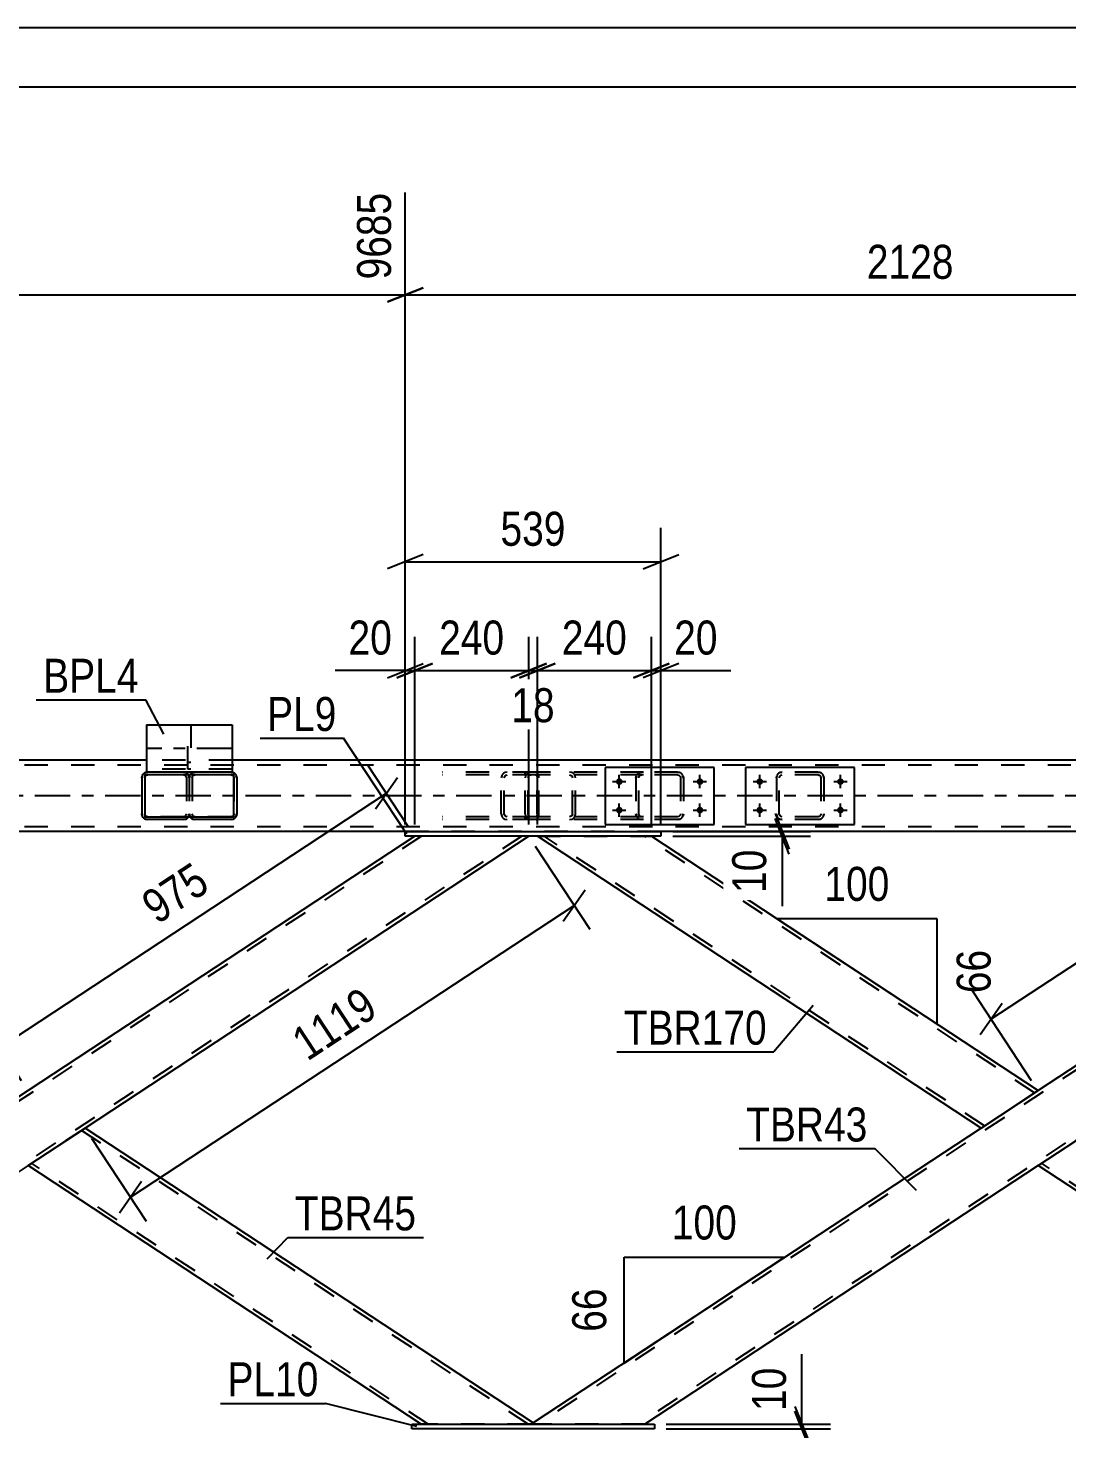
# Model space of a CAD drawing. Header units: millimetres. Extents: x -808 to 381, y -747 to 94.
# Drawn here: x -411.8 to -324.3, y -23.8 to 94.3 of the extents above; entities that cross this region are included whole.
import ezdxf

# ---------------------------------------------------------------- set-up
doc = ezdxf.new("R2010")
doc.units = ezdxf.units.MM
doc.linetypes.add('DXK_LINE_DOT2', pattern=[3.9198, 1.9599, -1.9599])
doc.linetypes.add('DXK_LINE_DOT3', pattern=[5.9187, 2.979, -0.9799, 0.9799, -0.9799])
doc.styles.add('Arial Narrow', font='ARIALN.TTF', dxfattribs={"height": 0.2})

# ---------------------------------------------------------------- blocks, each defined once
blk = doc.blocks.new('Unknown-232923327-64945')
at = {"color": 5, "linetype": 'Continuous'}
for p, q in [((381.12, 94.32), (-807.88, 94.32)), ((376.12, 89.32), (-802.88, 89.32))]:
    blk.add_line(p, q, dxfattribs=at)
blk = doc.blocks.new('Part-232923327-142510 - 69491')
at = {"color": 7, "linetype": 'DXK_LINE_DOT2'}
for p, q in [((-398.25, 31.12), (-398.21, 31.3)), ((-398.21, 31.3), (-398.25, 31.12)), ((-398.25, 31.12), (-398.25, 28.08)), ((-398.01, 31.12), (-397.99, 31.21)), ((-398.01, 31.12), (-398.01, 28.08)), ((-397.99, 31.21), (-397.94, 31.29)), ((-397.95, 31.56), (-397.77, 31.6)), ((-397.94, 31.29), (-397.86, 31.34)), ((-397.86, 31.34), (-397.77, 31.36)), ((-394.73, 31.36), (-397.77, 31.36)), ((-394.73, 31.6), (-394.55, 31.56)), ((-394.73, 31.36), (-394.64, 31.34)), ((-394.64, 31.34), (-394.56, 31.29)), ((-394.56, 31.29), (-394.51, 31.21)), ((-394.51, 31.21), (-394.49, 31.12)), ((-394.49, 31.12), (-394.49, 28.08)), ((-394.29, 31.3), (-394.25, 31.12)), ((-398.21, 27.89), (-398.25, 28.08)), ((-398.25, 28.08), (-398.21, 27.89)), ((-397.99, 27.99), (-398.01, 28.08)), ((-397.94, 27.91), (-397.99, 27.99)), ((-397.77, 27.6), (-397.95, 27.63)), ((-397.86, 27.86), (-397.94, 27.91)), ((-397.77, 27.84), (-397.86, 27.86)), ((-394.73, 27.84), (-397.77, 27.84)), ((-394.64, 27.86), (-394.73, 27.84)), ((-394.55, 27.63), (-394.73, 27.6)), ((-394.56, 27.91), (-394.64, 27.86)), ((-394.51, 27.99), (-394.56, 27.91)), ((-394.49, 28.08), (-394.51, 27.99)), ((-394.25, 28.08), (-394.29, 27.89))]:
    blk.add_line(p, q, dxfattribs=at)
at = {"color": 2, "linetype": 'Continuous'}
for p, q in [((-397.77, 31.6), (-397.95, 31.56)), ((-394.73, 31.6), (-397.77, 31.6)), ((-394.55, 31.56), (-394.73, 31.6)), ((-394.25, 31.12), (-394.29, 31.3)), ((-394.25, 31.12), (-394.25, 28.08)), ((-397.95, 27.63), (-397.77, 27.6)), ((-394.73, 27.6), (-397.77, 27.6)), ((-394.73, 27.6), (-394.55, 27.63)), ((-394.29, 27.89), (-394.25, 28.08))]:
    blk.add_line(p, q, dxfattribs=at)
at = {"color": 7, "linetype": 'DXK_LINE_DOT3'}
blk.add_line((-396.25, 29.6), (-396.25, 29.6), dxfattribs=at)
at = {"color": 7, "linetype": 'DXK_LINE_DOT2'}
for centre, start, end in [((-397.77, 31.12), 112.5, 157.5), ((-397.77, 31.12), 149.4011, 157.5), ((-394.73, 31.12), 22.5, 67.5), ((-397.77, 28.08), 202.5, 247.5), ((-397.77, 28.08), 202.5, 210.5989), ((-394.73, 28.08), 292.5, 337.5)]:
    blk.add_arc(centre, 0.48, start, end, dxfattribs=at)
at = {"color": 2, "linetype": 'Continuous'}
for centre, start, end in [((-397.77, 31.12), 112.5, 149.4011), ((-394.73, 31.12), 22.5, 67.5), ((-397.77, 28.08), 210.5989, 247.5), ((-394.73, 28.08), 292.5, 337.5)]:
    blk.add_arc(centre, 0.48, start, end, dxfattribs=at)
blk = doc.blocks.new('Part-232923327-69566 - 69491')
at = {"color": 7, "linetype": 'DXK_LINE_DOT2'}
for p, q in [((-100.51, 32.2), (-731.21, 32.2)), ((-394.65, 32.6), (-401.85, 32.6)), ((-100.51, 27), (-731.21, 27)), ((-358.5, 26.6), (-380.05, 26.6))]:
    blk.add_line(p, q, dxfattribs=at)
at = {"color": 2, "linetype": 'Continuous'}
for p, q in [((-401.85, 32.6), (-599.57, 32.6)), ((-201.44, 32.6), (-394.65, 32.6)), ((-380.05, 26.6), (-443.64, 26.6)), ((-294.92, 26.6), (-358.5, 26.6))]:
    blk.add_line(p, q, dxfattribs=at)
at = {"color": 7, "linetype": 'DXK_LINE_DOT3'}
blk.add_line((-100.51, 29.6), (-731.21, 29.6), dxfattribs=at)
blk = doc.blocks.new('Part-232923327-69504 - 69491')
at = {"color": 7, "linetype": 'DXK_LINE_DOT2'}
for p, q in [((-293.53, 26.2), (-368.88, -23.36)), ((-285.09, 26.2), (-360.43, -23.36)), ((-284.51, 26.2), (-294.12, 26.2)), ((-326.71, 4.76), (-331.51, 1.6)), ((-321.91, 1.6), (-326.71, -1.56)), ((-369.28, -23.24), (-369.46, -23.36)), ((-359.85, -23.36), (-369.46, -23.36))]:
    blk.add_line(p, q, dxfattribs=at)
at = {"color": 2, "linetype": 'Continuous'}
for p, q in [((-294.12, 26.2), (-326.71, 4.76)), ((-284.51, 26.2), (-321.91, 1.6)), ((-331.51, 1.6), (-369.28, -23.24)), ((-326.71, -1.56), (-359.85, -23.36))]:
    blk.add_line(p, q, dxfattribs=at)
blk = doc.blocks.new('Part-232923327-69505 - 69491')
at = {"color": 2, "linetype": 'Continuous'}
for p, q in [((-326.71, -1.56), (-321.91, 1.6)), ((-284.14, -23.24), (-321.91, 1.6)), ((-293.57, -23.36), (-326.71, -1.56)), ((-284.32, -23.36), (-284.14, -23.24))]:
    blk.add_line(p, q, dxfattribs=at)
at = {"color": 7, "linetype": 'DXK_LINE_DOT2'}
for p, q in [((-284.54, -23.36), (-322.2, 1.41)), ((-326.42, -1.37), (-326.4, -1.36)), ((-292.99, -23.36), (-326.42, -1.37)), ((-284.32, -23.36), (-293.57, -23.36)), ((-284.31, -23.35), (-284.32, -23.36))]:
    blk.add_line(p, q, dxfattribs=at)
blk = doc.blocks.new('Part-232923327-69506 - 69491')
at = {"color": 7, "linetype": 'DXK_LINE_DOT2'}
for p, q in [((-378.67, 26.2), (-454.01, -23.36)), ((-370.22, 26.2), (-445.57, -23.36)), ((-369.64, 26.2), (-379.25, 26.2)), ((-411.84, 4.76), (-416.65, 1.6)), ((-407.04, 1.6), (-411.84, -1.56)), ((-454.41, -23.24), (-454.59, -23.36)), ((-444.98, -23.36), (-454.59, -23.36))]:
    blk.add_line(p, q, dxfattribs=at)
at = {"color": 2, "linetype": 'Continuous'}
for p, q in [((-379.25, 26.2), (-411.84, 4.76)), ((-369.64, 26.2), (-407.04, 1.6)), ((-416.65, 1.6), (-454.41, -23.24)), ((-411.84, -1.56), (-444.98, -23.36))]:
    blk.add_line(p, q, dxfattribs=at)
blk = doc.blocks.new('Part-232923327-142501 - 69491')
at = {"color": 7, "linetype": 'DXK_LINE_DOT2'}
for p, q in [((-348.77, 31.12), (-348.73, 31.3)), ((-348.73, 31.3), (-348.77, 31.12)), ((-348.77, 31.12), (-348.77, 28.08)), ((-348.53, 31.12), (-348.51, 31.21)), ((-348.53, 28.08), (-348.53, 31.12)), ((-348.51, 31.21), (-348.46, 31.29)), ((-348.47, 31.56), (-348.29, 31.6)), ((-348.29, 31.6), (-348.47, 31.56)), ((-348.46, 31.29), (-348.38, 31.34)), ((-348.38, 31.34), (-348.29, 31.36)), ((-345.25, 31.6), (-348.29, 31.6)), ((-345.25, 31.36), (-348.29, 31.36)), ((-345.25, 31.6), (-345.07, 31.56)), ((-345.07, 31.56), (-345.25, 31.6)), ((-345.25, 31.36), (-345.16, 31.34)), ((-345.16, 31.34), (-345.08, 31.29)), ((-345.08, 31.29), (-345.03, 31.21)), ((-345.03, 31.21), (-345.01, 31.12)), ((-345.01, 31.12), (-345.01, 28.08)), ((-344.81, 31.3), (-344.77, 31.12)), ((-344.77, 31.12), (-344.81, 31.3)), ((-344.77, 31.12), (-344.77, 28.08)), ((-348.73, 27.89), (-348.77, 28.08)), ((-348.77, 28.08), (-348.73, 27.89)), ((-348.51, 27.99), (-348.53, 28.08)), ((-348.46, 27.91), (-348.51, 27.99)), ((-348.29, 27.6), (-348.47, 27.63)), ((-348.47, 27.63), (-348.29, 27.6)), ((-348.38, 27.86), (-348.46, 27.91)), ((-348.29, 27.84), (-348.38, 27.86)), ((-345.25, 27.84), (-348.29, 27.84)), ((-345.25, 27.6), (-348.29, 27.6)), ((-345.16, 27.86), (-345.25, 27.84)), ((-345.07, 27.63), (-345.25, 27.6)), ((-345.25, 27.6), (-345.07, 27.63)), ((-345.08, 27.91), (-345.16, 27.86)), ((-345.03, 27.99), (-345.08, 27.91)), ((-345.01, 28.08), (-345.03, 27.99)), ((-344.77, 28.08), (-344.81, 27.89)), ((-344.81, 27.89), (-344.77, 28.08))]:
    blk.add_line(p, q, dxfattribs=at)
at = {"color": 7, "linetype": 'DXK_LINE_DOT3'}
blk.add_line((-346.77, 29.6), (-346.77, 29.6), dxfattribs=at)
at = {"color": 7, "linetype": 'DXK_LINE_DOT2'}
for centre, start, end in [((-348.29, 31.12), 112.5, 157.5), ((-348.29, 31.12), 112.5, 157.5), ((-345.25, 31.12), 22.5, 67.5), ((-345.25, 31.12), 22.5, 67.5), ((-348.29, 28.08), 202.5, 247.5), ((-348.29, 28.08), 202.5, 247.5), ((-345.25, 28.08), 292.5, 337.5), ((-345.25, 28.08), 292.5, 337.5)]:
    blk.add_arc(centre, 0.48, start, end, dxfattribs=at)
blk = doc.blocks.new('Part-232923327-69507 - 69491')
at = {"color": 2, "linetype": 'Continuous'}
for p, q in [((-411.84, -1.56), (-407.04, 1.6)), ((-369.28, -23.24), (-407.04, 1.6)), ((-378.7, -23.36), (-411.84, -1.56)), ((-369.46, -23.36), (-369.28, -23.24))]:
    blk.add_line(p, q, dxfattribs=at)
at = {"color": 7, "linetype": 'DXK_LINE_DOT2'}
for p, q in [((-369.68, -23.36), (-407.33, 1.41)), ((-411.55, -1.37), (-411.53, -1.36)), ((-378.12, -23.36), (-411.55, -1.37)), ((-369.46, -23.36), (-378.7, -23.36)), ((-369.45, -23.35), (-369.46, -23.36))]:
    blk.add_line(p, q, dxfattribs=at)
blk = doc.blocks.new('Part-232923327-69575 - 69491')
at = {"color": 2, "linetype": 'Continuous'}
for p, q in [((-331.51, 1.6), (-368.91, 26.2)), ((-359.3, 26.2), (-326.71, 4.76)), ((-331.51, 1.6), (-326.71, 4.76))]:
    blk.add_line(p, q, dxfattribs=at)
at = {"color": 7, "linetype": 'DXK_LINE_DOT2'}
for p, q in [((-368.91, 26.2), (-359.3, 26.2)), ((-331.22, 1.79), (-368.33, 26.2)), ((-327, 4.57), (-359.89, 26.2))]:
    blk.add_line(p, q, dxfattribs=at)
blk = doc.blocks.new('Part-232923327-69532 - 69491')
at = {"color": 7, "linetype": 'DXK_LINE_DOT2'}
for p, q in [((-369.91, 31.3), (-369.95, 31.12)), ((-369.95, 28.08), (-369.95, 31.12)), ((-369.69, 31.12), (-369.67, 31.21)), ((-369.69, 28.08), (-369.69, 31.12)), ((-369.67, 31.21), (-369.62, 31.29)), ((-369.44, 31.6), (-369.63, 31.56)), ((-369.62, 31.29), (-369.54, 31.34)), ((-369.54, 31.34), (-369.44, 31.36)), ((-359.96, 31.6), (-369.44, 31.6)), ((-359.96, 31.36), (-369.44, 31.36)), ((-366.01, 31.56), (-366.2, 31.6)), ((-366.2, 31.36), (-366.11, 31.34)), ((-366.11, 31.34), (-366.02, 31.29)), ((-366.02, 31.29), (-365.97, 31.21)), ((-365.97, 31.21), (-365.95, 31.12)), ((-365.95, 28.08), (-365.95, 31.12)), ((-365.69, 31.12), (-365.73, 31.3)), ((-365.69, 28.08), (-365.69, 31.12)), ((-369.95, 28.08), (-369.91, 27.89)), ((-369.67, 27.99), (-369.69, 28.08)), ((-369.62, 27.91), (-369.67, 27.99)), ((-369.63, 27.63), (-369.44, 27.6)), ((-369.54, 27.86), (-369.62, 27.91)), ((-369.44, 27.84), (-369.54, 27.86)), ((-359.96, 27.84), (-369.44, 27.84)), ((-359.96, 27.6), (-369.44, 27.6)), ((-366.11, 27.86), (-366.2, 27.84)), ((-366.2, 27.6), (-366.01, 27.63)), ((-366.02, 27.91), (-366.11, 27.86)), ((-365.97, 27.99), (-366.02, 27.91)), ((-365.95, 28.08), (-365.97, 27.99)), ((-365.73, 27.89), (-365.69, 28.08))]:
    blk.add_line(p, q, dxfattribs=at)
for centre, start, end in [((-369.46, 31.1), 110.7583, 155.68), ((-366.18, 31.1), 24.32, 69.2417), ((-369.46, 28.1), 204.32, 249.2417), ((-366.18, 28.1), 290.7583, 335.68)]:
    blk.add_arc(centre, 0.496, start, end, dxfattribs=at)
blk = doc.blocks.new('Part-232923327-69539 - 69491')
at = {"color": 7, "linetype": 'DXK_LINE_DOT2'}
for p, q in [((-369.05, 31.6), (-376.9, 31.6)), ((-369.05, 31.36), (-376.9, 31.36)), ((-371.92, 31.3), (-371.96, 31.12)), ((-371.96, 28.08), (-371.96, 31.12)), ((-371.71, 31.12), (-371.69, 31.21)), ((-371.71, 28.08), (-371.71, 31.12)), ((-371.69, 31.21), (-371.64, 31.29)), ((-371.46, 31.6), (-371.65, 31.56)), ((-371.64, 31.29), (-371.55, 31.34)), ((-371.55, 31.34), (-371.46, 31.36)), ((-369.95, 31.36), (-369.95, 31.6)), ((-368.95, 31.56), (-369.05, 31.6)), ((-369.05, 31.36), (-369, 31.34)), ((-369, 31.34), (-368.96, 31.29)), ((-368.96, 31.29), (-368.93, 31.21)), ((-368.86, 31.46), (-368.95, 31.56)), ((-368.93, 31.21), (-368.92, 31.12)), ((-368.92, 28.08), (-368.92, 31.12)), ((-368.8, 31.3), (-368.86, 31.46)), ((-368.78, 31.12), (-368.8, 31.3)), ((-368.78, 28.08), (-368.78, 31.12)), ((-369.05, 27.84), (-376.9, 27.84)), ((-369.05, 27.6), (-376.9, 27.6)), ((-371.96, 28.08), (-371.92, 27.89)), ((-371.69, 27.99), (-371.71, 28.08)), ((-371.64, 27.91), (-371.69, 27.99)), ((-371.65, 27.63), (-371.46, 27.6)), ((-371.55, 27.86), (-371.64, 27.91)), ((-371.46, 27.84), (-371.55, 27.86)), ((-369.95, 27.6), (-369.95, 27.84)), ((-369, 27.86), (-369.05, 27.84)), ((-369.05, 27.6), (-368.95, 27.63)), ((-368.96, 27.91), (-369, 27.86)), ((-368.93, 27.99), (-368.96, 27.91)), ((-368.95, 27.63), (-368.86, 27.74)), ((-368.92, 28.08), (-368.93, 27.99)), ((-368.86, 27.74), (-368.8, 27.89)), ((-368.8, 27.89), (-368.78, 28.08))]:
    blk.add_line(p, q, dxfattribs=at)
for centre, start, end in [((-371.47, 31.1), 111.1513, 156.1049), ((-371.47, 28.09), 203.8951, 248.8487)]:
    blk.add_arc(centre, 0.492, start, end, dxfattribs=at)
blk = doc.blocks.new('Part-232923327-69588 - 69491')
at = {"color": 2, "linetype": 'Continuous'}
for p, q in [((-380.05, 26.6), (-358.5, 26.6)), ((-380.05, 26.2), (-380.05, 26.6)), ((-358.5, 26.2), (-380.05, 26.2)), ((-358.5, 26.6), (-358.5, 26.2))]:
    blk.add_line(p, q, dxfattribs=at)
blk = doc.blocks.new('Part-232923327-69597 - 69491')
at = {"color": 2, "linetype": 'Continuous'}
for p, q in [((-379.5, -23.36), (-359.05, -23.36)), ((-379.5, -23.76), (-379.5, -23.36)), ((-359.05, -23.36), (-359.05, -23.76)), ((-359.05, -23.76), (-379.5, -23.76))]:
    blk.add_line(p, q, dxfattribs=at)
blk = doc.blocks.new('Part-232923327-142467 - 69491')
at = {"color": 2, "linetype": 'Continuous'}
for p, q in [((-354.01, 32), (-363.21, 32)), ((-363.21, 32), (-363.21, 27.2)), ((-354.01, 27.2), (-354.01, 32)), ((-363.21, 27.2), (-354.01, 27.2))]:
    blk.add_line(p, q, dxfattribs=at)
blk = doc.blocks.new('Part-232923327-142513 - 69491')
at = {"color": 7, "linetype": 'DXK_LINE_DOT2'}
for p, q in [((-398.37, 31.84), (-398.37, 35.6)), ((-398.37, 35.6), (-398.13, 35.6)), ((-398.13, 35.6), (-398.13, 31.84)), ((-398.37, 32.44), (-398.13, 32.44)), ((-398.13, 31.84), (-398.37, 31.84))]:
    blk.add_line(p, q, dxfattribs=at)
blk = doc.blocks.new('Part-232923327-142502 - 69491')
at = {"color": 2, "linetype": 'Continuous'}
for p, q in [((-342.17, 32), (-351.37, 32)), ((-351.37, 32), (-351.37, 27.2)), ((-342.17, 27.2), (-342.17, 32)), ((-351.37, 27.2), (-342.17, 27.2))]:
    blk.add_line(p, q, dxfattribs=at)
blk = doc.blocks.new('Part-232923327-142463 - 69491')
at = {"color": 2, "linetype": 'Continuous'}
for p, q in [((-402.21, 31.3), (-402.25, 31.12)), ((-402.25, 31.12), (-402.25, 28.08)), ((-401.77, 31.6), (-401.95, 31.56)), ((-398.73, 31.6), (-401.77, 31.6)), ((-398.55, 31.56), (-398.73, 31.6)), ((-402.25, 28.08), (-402.21, 27.89)), ((-401.95, 27.63), (-401.77, 27.6)), ((-398.73, 27.6), (-401.77, 27.6)), ((-398.73, 27.6), (-398.55, 27.63))]:
    blk.add_line(p, q, dxfattribs=at)
at = {"color": 7, "linetype": 'DXK_LINE_DOT2'}
for p, q in [((-402.25, 31.12), (-402.21, 31.3)), ((-402.01, 31.12), (-401.99, 31.21)), ((-402.01, 31.12), (-402.01, 28.08)), ((-401.99, 31.21), (-401.94, 31.29)), ((-401.95, 31.56), (-401.77, 31.6)), ((-401.94, 31.29), (-401.86, 31.34)), ((-401.86, 31.34), (-401.77, 31.36)), ((-398.73, 31.36), (-401.77, 31.36)), ((-398.73, 31.6), (-398.55, 31.56)), ((-398.73, 31.36), (-398.64, 31.34)), ((-398.64, 31.34), (-398.56, 31.29)), ((-398.56, 31.29), (-398.51, 31.21)), ((-398.51, 31.21), (-398.49, 31.12)), ((-398.49, 31.12), (-398.49, 28.08)), ((-398.29, 31.3), (-398.25, 31.12)), ((-398.25, 31.12), (-398.29, 31.3)), ((-398.25, 31.12), (-398.25, 28.08)), ((-402.21, 27.89), (-402.25, 28.08)), ((-401.99, 27.99), (-402.01, 28.08)), ((-401.94, 27.91), (-401.99, 27.99)), ((-401.77, 27.6), (-401.95, 27.63)), ((-401.86, 27.86), (-401.94, 27.91)), ((-401.77, 27.84), (-401.86, 27.86)), ((-398.73, 27.84), (-401.77, 27.84)), ((-398.64, 27.86), (-398.73, 27.84)), ((-398.55, 27.63), (-398.73, 27.6)), ((-398.56, 27.91), (-398.64, 27.86)), ((-398.51, 27.99), (-398.56, 27.91)), ((-398.49, 28.08), (-398.51, 27.99)), ((-398.25, 28.08), (-398.29, 27.89)), ((-398.29, 27.89), (-398.25, 28.08))]:
    blk.add_line(p, q, dxfattribs=at)
at = {"color": 2, "linetype": 'Continuous'}
for centre, start, end in [((-401.77, 31.12), 112.5, 157.5), ((-398.73, 31.12), 30.5989, 67.5), ((-401.77, 28.08), 202.5, 247.5), ((-398.73, 28.08), 292.5, 329.4011)]:
    blk.add_arc(centre, 0.48, start, end, dxfattribs=at)
at = {"color": 7, "linetype": 'DXK_LINE_DOT2'}
for centre, start, end in [((-401.77, 31.12), 112.5, 157.5), ((-398.73, 31.12), 22.5, 67.5), ((-398.73, 31.12), 22.5, 30.5989), ((-401.77, 28.08), 202.5, 247.5), ((-398.73, 28.08), 292.5, 337.5), ((-398.73, 28.08), 329.4011, 337.5)]:
    blk.add_arc(centre, 0.48, start, end, dxfattribs=at)
blk = doc.blocks.new('Part-232923327-142466 - 69491')
at = {"color": 7, "linetype": 'DXK_LINE_DOT2'}
for p, q in [((-360.61, 31.12), (-360.57, 31.3)), ((-360.57, 31.3), (-360.61, 31.12)), ((-360.61, 31.12), (-360.61, 28.08)), ((-360.37, 31.12), (-360.35, 31.21)), ((-360.37, 28.08), (-360.37, 31.12)), ((-360.35, 31.21), (-360.3, 31.29)), ((-360.31, 31.56), (-360.13, 31.6)), ((-360.13, 31.6), (-360.31, 31.56)), ((-360.3, 31.29), (-360.22, 31.34)), ((-360.22, 31.34), (-360.13, 31.36)), ((-357.09, 31.6), (-360.13, 31.6)), ((-357.09, 31.36), (-360.13, 31.36)), ((-357.09, 31.6), (-356.9, 31.56)), ((-356.9, 31.56), (-357.09, 31.6)), ((-357.09, 31.36), (-356.99, 31.34)), ((-356.99, 31.34), (-356.92, 31.29)), ((-356.92, 31.29), (-356.86, 31.21)), ((-356.86, 31.21), (-356.85, 31.12)), ((-356.85, 31.12), (-356.85, 28.08)), ((-356.64, 31.3), (-356.61, 31.12)), ((-356.61, 31.12), (-356.64, 31.3)), ((-356.61, 31.12), (-356.61, 28.08)), ((-360.57, 27.89), (-360.61, 28.08)), ((-360.61, 28.08), (-360.57, 27.89)), ((-360.35, 27.99), (-360.37, 28.08)), ((-360.3, 27.91), (-360.35, 27.99)), ((-360.13, 27.6), (-360.31, 27.63)), ((-360.31, 27.63), (-360.13, 27.6)), ((-360.22, 27.86), (-360.3, 27.91)), ((-360.13, 27.84), (-360.22, 27.86)), ((-357.09, 27.84), (-360.13, 27.84)), ((-357.09, 27.6), (-360.13, 27.6)), ((-356.99, 27.86), (-357.09, 27.84)), ((-356.9, 27.63), (-357.09, 27.6)), ((-357.09, 27.6), (-356.9, 27.63)), ((-356.92, 27.91), (-356.99, 27.86)), ((-356.86, 27.99), (-356.92, 27.91)), ((-356.85, 28.08), (-356.86, 27.99)), ((-356.61, 28.08), (-356.64, 27.89)), ((-356.64, 27.89), (-356.61, 28.08))]:
    blk.add_line(p, q, dxfattribs=at)
at = {"color": 7, "linetype": 'DXK_LINE_DOT3'}
blk.add_line((-358.61, 29.6), (-358.61, 29.6), dxfattribs=at)
at = {"color": 7, "linetype": 'DXK_LINE_DOT2'}
for centre, start, end in [((-360.13, 31.12), 112.5, 157.5), ((-360.13, 31.12), 112.5, 157.5), ((-357.09, 31.12), 22.5, 67.5), ((-357.09, 31.12), 22.5, 67.5), ((-360.13, 28.08), 202.5, 247.5), ((-360.13, 28.08), 202.5, 247.5), ((-357.09, 28.08), 292.5, 337.5), ((-357.09, 28.08), 292.5, 337.5)]:
    blk.add_arc(centre, 0.48, start, end, dxfattribs=at)
blk = doc.blocks.new('Part-232923327-142511 - 69491')
at = {"color": 2, "linetype": 'Continuous'}
for p, q in [((-394.49, 31.36), (-402.01, 31.36)), ((-402.01, 31.36), (-402.01, 27.84)), ((-394.49, 27.84), (-394.49, 31.36)), ((-402.01, 27.84), (-394.49, 27.84))]:
    blk.add_line(p, q, dxfattribs=at)
blk = doc.blocks.new('Part-232923327-142512 - 69491')
at = {"color": 2, "linetype": 'Continuous'}
for p, q in [((-401.85, 35.6), (-394.65, 35.6)), ((-401.85, 35.6), (-401.85, 31.6)), ((-394.65, 35.6), (-394.65, 31.6)), ((-401.85, 31.6), (-401.77, 31.6)), ((-397.77, 31.6), (-398.73, 31.6)), ((-394.65, 31.6), (-394.73, 31.6))]:
    blk.add_line(p, q, dxfattribs=at)
at = {"color": 7, "linetype": 'DXK_LINE_DOT3'}
blk.add_line((-394.65, 33.6), (-401.85, 33.6), dxfattribs=at)
at = {"color": 7, "linetype": 'DXK_LINE_DOT2'}
for p, q in [((-394.65, 31.84), (-401.85, 31.84)), ((-401.85, 31.6), (-401.85, 31.62)), ((-398.73, 31.6), (-401.77, 31.6)), ((-394.73, 31.6), (-397.77, 31.6)), ((-394.65, 31.62), (-394.65, 31.6))]:
    blk.add_line(p, q, dxfattribs=at)
blk = doc.blocks.new('Bolt-232923327-142538 - 69491')
at = {"linetype": 'Continuous'}
for points in [[(-362.01, 31.08, -1), (-362.01, 30.52, -1)], [(-355.21, 31.08, -1), (-355.21, 30.52, -1)], [(-362.01, 28.68, -1), (-362.01, 28.12, -1)], [(-355.21, 28.68, -1), (-355.21, 28.12, -1)]]:
    blk.add_hatch(color=1, dxfattribs=at).paths.add_polyline_path(points)
at = {"color": 1, "linetype": 'Continuous'}
for p, q in [((-362.57, 30.8), (-361.45, 30.8)), ((-362.01, 30.24), (-362.01, 31.36)), ((-355.77, 30.8), (-354.65, 30.8)), ((-355.21, 30.24), (-355.21, 31.36)), ((-362.57, 28.4), (-361.45, 28.4)), ((-362.01, 27.84), (-362.01, 28.96)), ((-355.77, 28.4), (-354.65, 28.4)), ((-355.21, 27.84), (-355.21, 28.96))]:
    blk.add_line(p, q, dxfattribs=at)
blk = doc.blocks.new('Bolt-232923327-142554 - 69491')
at = {"linetype": 'Continuous'}
for points in [[(-350.17, 31.08, -1), (-350.17, 30.52, -1)], [(-343.37, 31.08, -1), (-343.37, 30.52, -1)], [(-350.17, 28.68, -1), (-350.17, 28.12, -1)], [(-343.37, 28.68, -1), (-343.37, 28.12, -1)]]:
    blk.add_hatch(color=1, dxfattribs=at).paths.add_polyline_path(points)
at = {"color": 1, "linetype": 'Continuous'}
for p, q in [((-350.73, 30.8), (-349.61, 30.8)), ((-350.17, 30.24), (-350.17, 31.36)), ((-343.93, 30.8), (-342.81, 30.8)), ((-343.37, 30.24), (-343.37, 31.36)), ((-350.73, 28.4), (-349.61, 28.4)), ((-350.17, 27.84), (-350.17, 28.96)), ((-343.93, 28.4), (-342.81, 28.4)), ((-343.37, 27.84), (-343.37, 28.96))]:
    blk.add_line(p, q, dxfattribs=at)
blk = doc.blocks.new('StraightDimension-232923327-83658 - 69491')
at = {"color": 7, "linetype": 'Continuous'}
for p, q in [((-379.8, 27.03), (-383.2, 32.2)), ((-382.56, 28.5), (-380.71, 31.15)), ((-414.23, 8.38), (-381.63, 29.82)), ((-412.39, 5.59), (-415.79, 10.76)), ((-413.3, 9.71), (-415.15, 7.06))]:
    blk.add_line(p, q, dxfattribs=at)
at = {"color": 0}
blk.add_wipeout([(-395.55, 21.57), (-397.86, 25.08), (-403.44, 21.4), (-401.14, 17.89)], dxfattribs=at)
at = {"color": 3, "style": 'Arial Narrow'}
blk.add_text('975', height=2.863, rotation=33.3347, dxfattribs=at).set_placement((-400.96, 18.72))
blk = doc.blocks.new('AngleDimension-232923327-141570 - 69491')
at = {"color": 7, "linetype": 'Continuous'}
for p, q in [((-361.61, -9.29), (-348.07, -9.29)), ((-361.61, -18.2), (-348.07, -9.29)), ((-361.61, -18.2), (-361.61, -9.29)), ((-353.19, -12.66), (-348.07, -9.29))]:
    blk.add_line(p, q, dxfattribs=at)
at = {"color": 0}
for points in [[(-351.5, -8.39), (-351.5, -4.19), (-358.18, -4.19), (-358.18, -8.39)], [(-362.51, -11.32), (-366.71, -11.32), (-366.71, -16.17), (-362.51, -16.17)]]:
    blk.add_wipeout(points, dxfattribs=at)
at = {"color": 3, "style": 'Arial Narrow'}
blk.add_text('100', height=2.863, dxfattribs=at).set_placement((-357.58, -7.79))
blk.add_text('66', height=2.863, rotation=90.0002, dxfattribs=at).set_placement((-363.11, -15.57))
blk = doc.blocks.new('StraightDimension-232923327-83670 - 69491')
at = {"color": 7, "linetype": 'Continuous'}
for p, q in [((-369.09, 25.36), (-364.49, 18.36)), ((-366.73, 19.04), (-364.88, 21.69)), ((-403.21, -4.23), (-365.81, 20.37)), ((-406.49, 0.76), (-401.89, -6.24)), ((-402.28, -2.91), (-404.13, -5.56))]:
    blk.add_line(p, q, dxfattribs=at)
at = {"color": 0}
blk.add_wipeout([(-381.36, 11.03), (-383.67, 14.54), (-390.78, 9.87), (-388.47, 6.36)], dxfattribs=at)
at = {"color": 3, "style": 'Arial Narrow'}
blk.add_text('1119', height=2.863, rotation=33.3347, dxfattribs=at).set_placement((-388.3, 7.19))
blk = doc.blocks.new('AngleDimension-232923327-141572 - 69491')
at = {"color": 7, "linetype": 'Continuous'}
for p, q in [((-342.69, 15.27), (-348.74, 19.25)), ((-335.21, 19.25), (-348.74, 19.25)), ((-335.21, 10.35), (-348.74, 19.25)), ((-335.21, 10.35), (-335.21, 19.25))]:
    blk.add_line(p, q, dxfattribs=at)
at = {"color": 0}
for points in [[(-338.63, 20.15), (-338.63, 24.35), (-345.32, 24.35), (-345.32, 20.15)], [(-330.11, 17.23), (-334.31, 17.23), (-334.31, 12.37), (-330.11, 12.37)]]:
    blk.add_wipeout(points, dxfattribs=at)
at = {"color": 3, "style": 'Arial Narrow'}
blk.add_text('100', height=2.863, dxfattribs=at).set_placement((-344.72, 20.75))
blk.add_text('66', height=2.863, rotation=90.0002, dxfattribs=at).set_placement((-330.71, 12.97))
blk = doc.blocks.new('StraightDimension-232923327-156214 - 69491')
at = {"color": 7, "linetype": 'Continuous'}
for p, q in [((-294.92, 27.6), (-294.92, 82.27)), ((-380.05, 27.6), (-380.05, 80.45)), ((-378.55, 72.43), (-381.55, 71.23)), ((-296.42, 71.23), (-293.42, 72.43)), ((-380.05, 71.83), (-294.92, 71.83))]:
    blk.add_line(p, q, dxfattribs=at)
at = {"color": 0}
blk.add_wipeout([(-333.23, 72.58), (-333.23, 76.78), (-341.74, 76.78), (-341.74, 72.58)], dxfattribs=at)
at = {"color": 3, "style": 'Arial Narrow'}
blk.add_text('2128', height=2.863, dxfattribs=at).set_placement((-341.14, 73.18))
at = {"color": 0, "linetype": 'Continuous'}
blk.add_wipeout([(-295.52, 82.87), (-299.72, 82.87), (-299.72, 72.53), (-295.52, 72.53)], dxfattribs=at)
at = {"color": 3, "linetype": 'Continuous', "style": 'Arial Narrow'}
blk.add_text('11813', height=2.863, rotation=90.0002, dxfattribs=at).set_placement((-296.12, 73.13))
blk = doc.blocks.new('StraightDimension-232923327-85038 - 69491')
at = {"color": 7, "linetype": 'Continuous'}
for p, q in [((-379.25, 27.2), (-379.25, 43.01)), ((-369.64, 27.2), (-369.64, 43.01)), ((-380.75, 39.56), (-377.75, 40.76)), ((-379.25, 40.16), (-369.64, 40.16)), ((-368.14, 40.76), (-371.14, 39.56))]:
    blk.add_line(p, q, dxfattribs=at)
at = {"color": 0}
blk.add_wipeout([(-371.1, 40.91), (-371.1, 45.11), (-377.79, 45.11), (-377.79, 40.91)], dxfattribs=at)
at = {"color": 3, "style": 'Arial Narrow'}
blk.add_text('240', height=2.863, dxfattribs=at).set_placement((-377.19, 41.51))
blk = doc.blocks.new('StraightDimension-232923327-85039 - 69491')
at = {"color": 7, "linetype": 'Continuous'}
for p, q in [((-369.64, 27.2), (-369.64, 42.56)), ((-368.91, 27.2), (-368.91, 42.56)), ((-371.14, 39.56), (-368.14, 40.76)), ((-367.41, 40.76), (-370.41, 39.56)), ((-369.64, 40.16), (-368.91, 40.16))]:
    blk.add_line(p, q, dxfattribs=at)
at = {"color": 0}
blk.add_wipeout([(-366.85, 35.21), (-366.85, 39.41), (-371.71, 39.41), (-371.71, 35.21)], dxfattribs=at)
at = {"color": 3, "style": 'Arial Narrow'}
blk.add_text('18', height=2.863, dxfattribs=at).set_placement((-371.11, 35.81))
blk = doc.blocks.new('StraightDimension-232923327-83694 - 69491')
at = {"color": 7, "linetype": 'Continuous'}
for p, q in [((-294.67, 27.03), (-299.65, 34.61)), ((-299.01, 30.9), (-297.16, 33.55)), ((-330.68, 10.79), (-298.08, 32.23)), ((-327.26, 5.59), (-332.24, 13.17)), ((-329.75, 12.11), (-331.6, 9.46))]:
    blk.add_line(p, q, dxfattribs=at)
at = {"color": 0}
blk.add_wipeout([(-312, 23.97), (-314.31, 27.48), (-319.89, 23.81), (-317.58, 20.3)], dxfattribs=at)
at = {"color": 3, "style": 'Arial Narrow'}
blk.add_text('975', height=2.863, rotation=33.3347, dxfattribs=at).set_placement((-317.41, 21.13))
blk = doc.blocks.new('StraightDimension-232923327-84767 - 69491')
at = {"color": 7, "linetype": 'Continuous'}
for p, q in [((-348.88, 28.1), (-347.68, 25.1)), ((-347.68, 24.7), (-348.88, 27.7)), ((-357.5, 26.6), (-345.88, 26.6)), ((-357.5, 26.2), (-345.88, 26.2)), ((-348.28, 26.2), (-348.28, 26.6)), ((-348.28, 26.2), (-348.28, 20.29)), ((-348.28, 26.2), (-348.28, 20.29))]:
    blk.add_line(p, q, dxfattribs=at)
at = {"color": 0}
blk.add_wipeout([(-349.03, 25.67), (-353.23, 25.67), (-353.23, 20.82), (-349.03, 20.82)], dxfattribs=at)
at = {"color": 3, "style": 'Arial Narrow'}
blk.add_text('10', height=2.863, rotation=90.0002, dxfattribs=at).set_placement((-349.63, 21.42))
blk = doc.blocks.new('StraightDimension-232923327-84903 - 69491')
at = {"color": 7, "linetype": 'Continuous'}
for p, q in [((-380.05, 27.6), (-380.05, 52.18)), ((-358.5, 27.6), (-358.5, 52.18)), ((-378.55, 49.93), (-381.55, 48.73)), ((-360, 48.73), (-357, 49.93)), ((-380.05, 49.33), (-358.5, 49.33))]:
    blk.add_line(p, q, dxfattribs=at)
at = {"color": 0}
blk.add_wipeout([(-365.93, 50.08), (-365.93, 54.28), (-372.62, 54.28), (-372.62, 50.08)], dxfattribs=at)
at = {"color": 3, "style": 'Arial Narrow'}
blk.add_text('539', height=2.863, dxfattribs=at).set_placement((-372.02, 50.68))
blk = doc.blocks.new('StraightDimension-232923327-85036 - 69491')
at = {"color": 7, "linetype": 'Continuous'}
for p, q in [((-380.05, 27.2), (-380.05, 43.01)), ((-379.25, 27.2), (-379.25, 43.01)), ((-380.05, 40.16), (-385.96, 40.16)), ((-380.05, 40.16), (-385.96, 40.16)), ((-381.55, 39.56), (-378.55, 40.76)), ((-377.75, 40.76), (-380.75, 39.56)), ((-380.05, 40.16), (-379.25, 40.16))]:
    blk.add_line(p, q, dxfattribs=at)
at = {"color": 0}
blk.add_wipeout([(-380.57, 40.91), (-380.57, 45.11), (-385.43, 45.11), (-385.43, 40.91)], dxfattribs=at)
at = {"color": 3, "style": 'Arial Narrow'}
blk.add_text('20', height=2.863, dxfattribs=at).set_placement((-384.83, 41.51))
blk = doc.blocks.new('StraightDimension-232923327-85040 - 69491')
at = {"color": 7, "linetype": 'Continuous'}
for p, q in [((-368.91, 27.2), (-368.91, 43.01)), ((-359.3, 27.2), (-359.3, 43.01)), ((-370.41, 39.56), (-367.41, 40.76)), ((-368.91, 40.16), (-359.3, 40.16)), ((-357.8, 40.76), (-360.8, 39.56))]:
    blk.add_line(p, q, dxfattribs=at)
at = {"color": 0}
blk.add_wipeout([(-360.77, 40.91), (-360.77, 45.11), (-367.45, 45.11), (-367.45, 40.91)], dxfattribs=at)
at = {"color": 3, "style": 'Arial Narrow'}
blk.add_text('240', height=2.863, dxfattribs=at).set_placement((-366.85, 41.51))
blk = doc.blocks.new('StraightDimension-232923327-85041 - 69491')
at = {"color": 7, "linetype": 'Continuous'}
for p, q in [((-359.3, 27.2), (-359.3, 43.01)), ((-358.5, 27.2), (-358.5, 43.01)), ((-360.8, 39.56), (-357.8, 40.76)), ((-357, 40.76), (-360, 39.56)), ((-359.3, 40.16), (-358.5, 40.16)), ((-358.5, 40.16), (-352.6, 40.16)), ((-358.5, 40.16), (-352.6, 40.16))]:
    blk.add_line(p, q, dxfattribs=at)
at = {"color": 0}
blk.add_wipeout([(-353.12, 40.91), (-353.12, 45.11), (-357.98, 45.11), (-357.98, 40.91)], dxfattribs=at)
at = {"color": 3, "style": 'Arial Narrow'}
blk.add_text('20', height=2.863, dxfattribs=at).set_placement((-357.38, 41.51))
blk = doc.blocks.new('StraightDimension-232923327-100118 - 69491')
at = {"color": 7, "linetype": 'Continuous'}
for p, q in [((-346.61, -23.36), (-346.61, -17.45)), ((-346.61, -23.36), (-346.61, -17.45)), ((-347.21, -21.86), (-346.01, -24.86)), ((-346.01, -25.26), (-347.21, -22.26)), ((-358.05, -23.36), (-344.21, -23.36)), ((-346.61, -23.76), (-346.61, -23.36)), ((-358.05, -23.76), (-344.21, -23.76))]:
    blk.add_line(p, q, dxfattribs=at)
at = {"color": 0}
blk.add_wipeout([(-347.36, -17.98), (-351.56, -17.98), (-351.56, -22.84), (-347.36, -22.84)], dxfattribs=at)
at = {"color": 3, "style": 'Arial Narrow'}
blk.add_text('10', height=2.863, rotation=90.0002, dxfattribs=at).set_placement((-347.96, -22.24))
blk = doc.blocks.new('StraightDimension-232923327-156215 - 69491')
at = {"color": 7, "linetype": 'Continuous'}
for p, q in [((-465.18, 27.6), (-465.18, 80.45)), ((-380.05, 27.6), (-380.05, 80.45)), ((-463.68, 72.43), (-466.68, 71.23)), ((-381.55, 71.23), (-378.55, 72.43)), ((-465.18, 71.83), (-380.05, 71.83))]:
    blk.add_line(p, q, dxfattribs=at)
at = {"color": 0}
blk.add_wipeout([(-418.36, 72.58), (-418.36, 76.78), (-426.87, 76.78), (-426.87, 72.58)], dxfattribs=at)
at = {"color": 3, "style": 'Arial Narrow'}
blk.add_text('2128', height=2.863, dxfattribs=at).set_placement((-426.27, 73.18))
at = {"color": 0, "linetype": 'Continuous'}
blk.add_wipeout([(-380.65, 81.05), (-384.85, 81.05), (-384.85, 72.53), (-380.65, 72.53)], dxfattribs=at)
at = {"color": 3, "linetype": 'Continuous', "style": 'Arial Narrow'}
blk.add_text('9685', height=2.863, rotation=90.0002, dxfattribs=at).set_placement((-381.25, 73.13))
blk = doc.blocks.new('Mark-232923327-83433 - 69491')
at = {"color": 30, "linetype": 'Continuous'}
for p in [(-395.63, -21.6), (-379.08, -23.56)]:
    blk.add_line(p, (-386.76, -21.6), dxfattribs=at)
at = {"color": 0}
blk.add_wipeout([(-387.36, -21), (-387.36, -18), (-395.03, -18), (-395.03, -21)], dxfattribs=at)
blk.add_wipeout([(-387.36, -21), (-387.36, -18), (-395.03, -18), (-395.03, -21)], dxfattribs=at)
at = {"color": 3, "style": 'Arial Narrow'}
blk.add_text('PL10', height=2.863, dxfattribs=at).set_placement((-395.03, -21))
blk = doc.blocks.new('Mark-232923327-82742 - 69491')
at = {"color": 30, "linetype": 'Continuous'}
for p in [(-351.91, -0.13), (-336.95, -3.67)]:
    blk.add_line(p, (-340.48, -0.13), dxfattribs=at)
at = {"color": 0}
blk.add_wipeout([(-341.08, 0.47), (-341.08, 3.47), (-351.31, 3.47), (-351.31, 0.47)], dxfattribs=at)
blk.add_wipeout([(-341.08, 0.47), (-341.08, 3.47), (-351.31, 3.47), (-351.31, 0.47)], dxfattribs=at)
at = {"color": 3, "style": 'Arial Narrow'}
blk.add_text('TBR43', height=2.863, dxfattribs=at).set_placement((-351.31, 0.47))
blk = doc.blocks.new('Mark-232923327-82751 - 69491')
at = {"color": 30, "linetype": 'Continuous'}
for p, q in [((-391.68, -9.42), (-389.95, -7.62)), ((-389.95, -7.62), (-378.52, -7.62))]:
    blk.add_line(p, q, dxfattribs=at)
at = {"color": 0}
blk.add_wipeout([(-379.12, -7.02), (-379.12, -4.02), (-389.35, -4.02), (-389.35, -7.02)], dxfattribs=at)
blk.add_wipeout([(-379.12, -7.02), (-379.12, -4.02), (-389.35, -4.02), (-389.35, -7.02)], dxfattribs=at)
at = {"color": 3, "style": 'Arial Narrow'}
blk.add_text('TBR45', height=2.863, dxfattribs=at).set_placement((-389.35, -7.02))
blk = doc.blocks.new('Mark-232923327-82799 - 69491')
at = {"color": 30, "linetype": 'Continuous'}
for p in [(-345.68, 11.94), (-362.22, 8.03)]:
    blk.add_line(p, (-348.97, 8.03), dxfattribs=at)
at = {"color": 0}
blk.add_wipeout([(-349.57, 8.63), (-349.57, 11.63), (-361.62, 11.63), (-361.62, 8.63)], dxfattribs=at)
blk.add_wipeout([(-349.57, 8.63), (-349.57, 11.63), (-361.62, 11.63), (-361.62, 8.63)], dxfattribs=at)
at = {"color": 3, "style": 'Arial Narrow'}
blk.add_text('TBR170', height=2.863, dxfattribs=at).set_placement((-361.62, 8.63))
blk = doc.blocks.new('Mark-232923327-83409 - 69491')
at = {"color": 30, "linetype": 'Continuous'}
for p in [(-392.29, 34.47), (-379.91, 26.38)]:
    blk.add_line(p, (-385.25, 34.47), dxfattribs=at)
at = {"color": 0}
blk.add_wipeout([(-385.85, 35.07), (-385.85, 38.07), (-391.69, 38.07), (-391.69, 35.07)], dxfattribs=at)
blk.add_wipeout([(-385.85, 35.07), (-385.85, 38.07), (-391.69, 38.07), (-391.69, 35.07)], dxfattribs=at)
at = {"color": 3, "style": 'Arial Narrow'}
blk.add_text('PL9', height=2.863, dxfattribs=at).set_placement((-391.69, 35.07))
blk = doc.blocks.new('Mark-232923327-156373 - 69491')
at = {"color": 30, "linetype": 'Continuous'}
for p in [(-411.16, 37.69), (-400.4, 34.79)]:
    blk.add_line(p, (-401.92, 37.69), dxfattribs=at)
at = {"color": 0}
blk.add_wipeout([(-402.52, 38.29), (-402.52, 41.29), (-410.56, 41.29), (-410.56, 38.29)], dxfattribs=at)
blk.add_wipeout([(-402.52, 38.29), (-402.52, 41.29), (-410.56, 41.29), (-410.56, 38.29)], dxfattribs=at)
at = {"color": 3, "style": 'Arial Narrow'}
blk.add_text('BPL4', height=2.863, dxfattribs=at).set_placement((-410.56, 38.29))

msp = doc.modelspace()

# ---------------------------------------------------------------- block references
for name in ['Unknown-232923327-64945', 'Part-232923327-142512 - 69491', 'Part-232923327-142513 - 69491', 'Part-232923327-69566 - 69491', 'Part-232923327-142467 - 69491', 'Part-232923327-142502 - 69491', 'Part-232923327-142463 - 69491', 'Part-232923327-142511 - 69491', 'Part-232923327-142510 - 69491', 'Part-232923327-69539 - 69491', 'Part-232923327-69532 - 69491', 'Bolt-232923327-142538 - 69491', 'Part-232923327-142466 - 69491', 'Bolt-232923327-142554 - 69491', 'Part-232923327-142501 - 69491', 'Part-232923327-69506 - 69491', 'Part-232923327-69588 - 69491', 'Part-232923327-69504 - 69491', 'Part-232923327-69575 - 69491', 'Part-232923327-69507 - 69491', 'Part-232923327-69505 - 69491', 'Part-232923327-69597 - 69491']:
    msp.add_blockref(name, (0, 0))

# ---------------------------------------------------------------- next in the draw order: block references
for name in ['StraightDimension-232923327-83658 - 69491', 'AngleDimension-232923327-141572 - 69491', 'AngleDimension-232923327-141570 - 69491', 'Mark-232923327-83433 - 69491']:
    msp.add_blockref(name, (0, 0))

# ---------------------------------------------------------------- next in the draw order: block references
for name in ['StraightDimension-232923327-156214 - 69491', 'StraightDimension-232923327-83670 - 69491', 'Mark-232923327-82799 - 69491', 'Mark-232923327-82742 - 69491', 'StraightDimension-232923327-100118 - 69491']:
    msp.add_blockref(name, (0, 0))

# ---------------------------------------------------------------- next in the draw order: block references
for name in ['StraightDimension-232923327-85038 - 69491', 'StraightDimension-232923327-83694 - 69491', 'StraightDimension-232923327-84767 - 69491', 'Mark-232923327-82751 - 69491']:
    msp.add_blockref(name, (0, 0))

# ---------------------------------------------------------------- next in the draw order: block references
msp.add_blockref('StraightDimension-232923327-85039 - 69491', (0, 0))

# ---------------------------------------------------------------- next in the draw order: block references
msp.add_blockref('StraightDimension-232923327-84903 - 69491', (0, 0))

# ---------------------------------------------------------------- next in the draw order: block references
for name in ['StraightDimension-232923327-85036 - 69491', 'StraightDimension-232923327-85040 - 69491']:
    msp.add_blockref(name, (0, 0))

# ---------------------------------------------------------------- next in the draw order: block references
for name in ['StraightDimension-232923327-156215 - 69491', 'StraightDimension-232923327-85041 - 69491']:
    msp.add_blockref(name, (0, 0))

# ---------------------------------------------------------------- next in the draw order: block references
for name in ['Mark-232923327-156373 - 69491', 'Mark-232923327-83409 - 69491']:
    msp.add_blockref(name, (0, 0))

doc.saveas('drawing.dxf')
